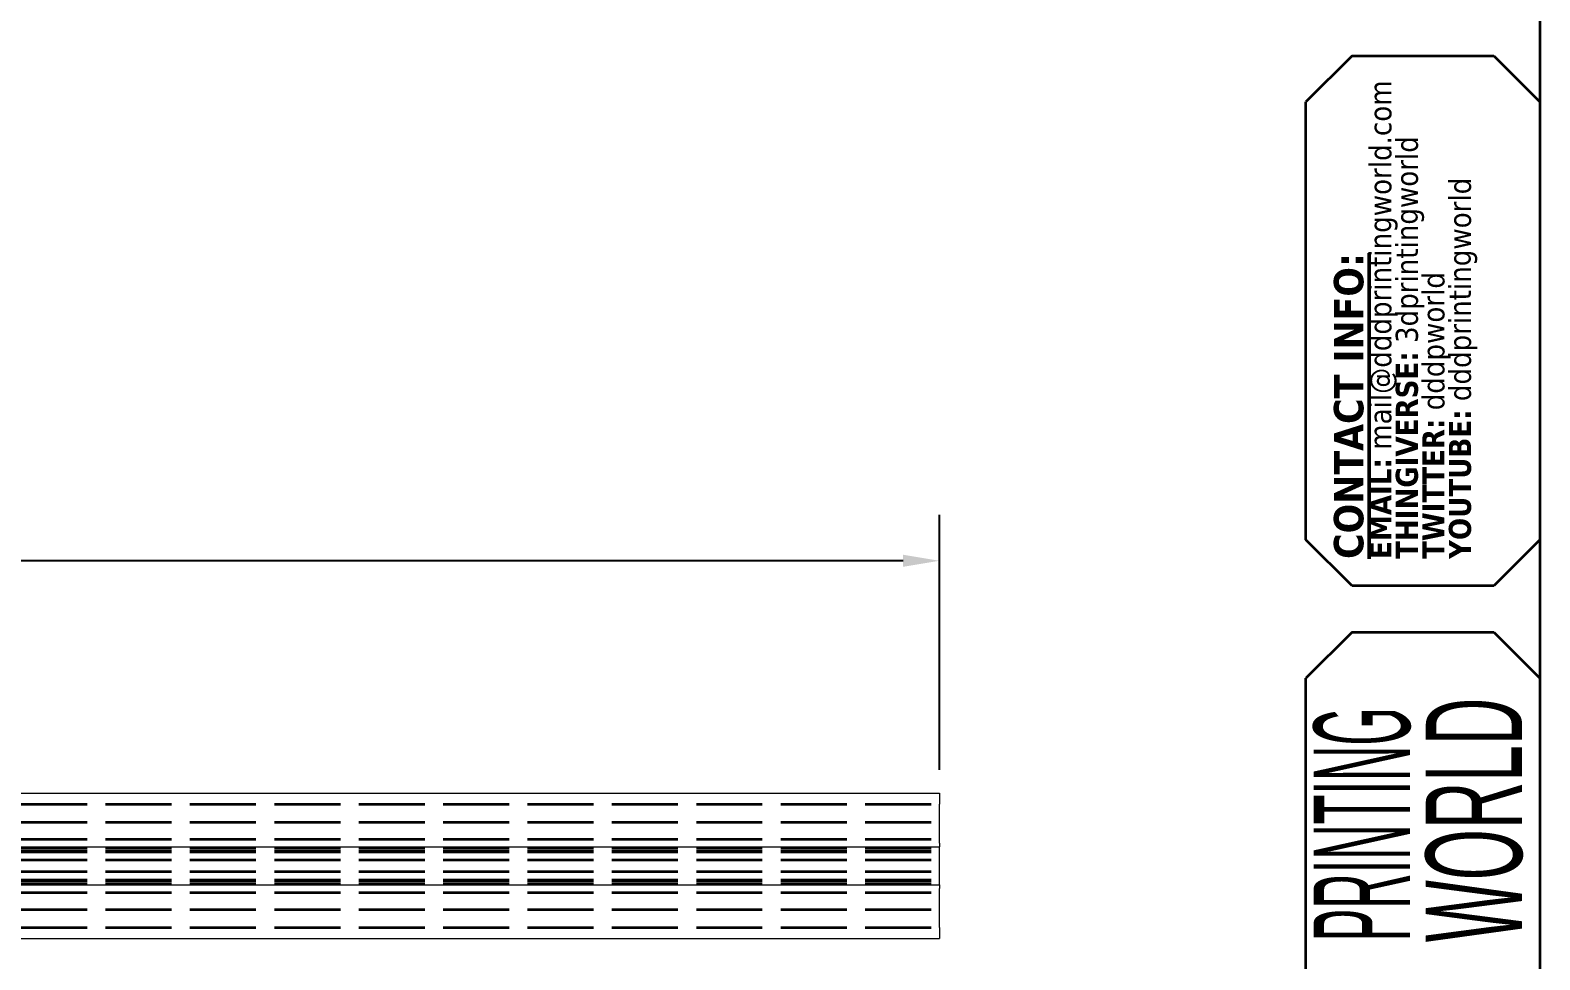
# Model space of a CAD drawing. Header units: inches. Extents: x 1 to 33.8, y 0.5 to 21.5.
# Drawn here: x 25.56 to 33.75, y 10.34 to 15.38 of the extents above; entities that cross this region are included whole.
import ezdxf

# ---------------------------------------------------------------- set-up
doc = ezdxf.new("R2010")
doc.units = ezdxf.units.IN
doc.header["$LTSCALE"] = 2
doc.header["$MEASUREMENT"] = 0
doc.linetypes.add('DASHED', pattern=[0.2067, 0.1654, -0.0413])
doc.layers.get('0').update_dxf_attribs({"lineweight": 25})
for name, color, linetype, lineweight in [('Dimension (ANSI)', 7, 'Continuous', 25), ('Hidden (ANSI)', 8, 'DASHED', 35), ('TITLE', 7, 'Continuous', 35), ('Title (ANSI)', 7, 'Continuous', 50), ('Visible (ANSI)', 7, 'Continuous', 18)]:
    doc.layers.add(name, color=color, linetype=linetype, lineweight=lineweight)
doc.styles.add('Note Text (ANSI)', font='tahoma.ttf')
doc.styles.add('Text Style133', font='tahoma.ttf', dxfattribs={"width": 0.8999999761581421})
doc.styles.add('Text Style260', font='tahomabd.ttf', dxfattribs={"width": 0.8999999761581421})
doc.styles.add('Text Style71', font='tahoma.ttf')
doc.dimstyles.new('Default - mm [in] (ANSI)', dxfattribs={"dimscale": 2, "dimtxt": 0.1000000014901161, "dimasz": 0.09842519462108612, "dimexe": 0.125, "dimexo": 0.063, "dimgap": 0.03149606299212598, "dimtad": 0, "dimtoh": 1, "dimlfac": 25.4, "dimrnd": 1e-08, "dimzin": 4, "dimdsep": 46, "dimtxsty": 'Note Text (ANSI)', "dimcen": 0.09, "dimdle": 0.3937007874015748, "dimclrd": 256, "dimclre": 256, "dimclrt": 256, "dimadec": 1, "dimazin": 1, "dimtfac": 1.200000047683716, "dimtofl": 0, "dimtmove": 0, "dimatfit": 3, "dimfxl": 0, "dimtolj": 1, "dimtzin": 4, "dimlwd": -1, "dimlwe": -1, "dimarcsym": 0})

# ---------------------------------------------------------------- blocks, each defined once
blk = doc.blocks.new('Borders B-Size')
at = {"layer": 'TITLE'}
blk.add_line((16.875, 10.625), (16.875, 0.3750000000000016), dxfattribs=at)
blk = doc.blocks.new('Title Blocks 3DPW')
at = {"layer": 'TITLE'}
for p, q in [((16.12056226283552, 7.656850746068798), (15.99556226283552, 7.5318507460688)), ((16.12056226283552, 7.656850746068798), (16.50460035672961, 7.656850746068798)), ((16.50460035672961, 7.656850746068798), (16.62960035672961, 7.5318507460688)), ((15.99556226283552, 6.344860484856919), (15.99556226283552, 7.5318507460688)), ((16.12056226283552, 6.219860484856918), (15.99556226283552, 6.344860484856919)), ((16.62960035672961, 6.344860484856919), (16.50460035672961, 6.219860484856918)), ((16.50460035672961, 6.219860484856918), (16.12056226283552, 6.219860484856918)), ((16.12056226283552, 6.094860484856919), (15.99556226283552, 5.969860484856918)), ((16.12056226283552, 6.094860484856919), (16.50460035672962, 6.094860484856919)), ((16.50460035672962, 6.094860484856919), (16.62960035672962, 5.969860484856918)), ((15.99556226283551, 3.974009218613861), (15.99556226283552, 5.969860484856918))]:
    blk.add_line(p, q, dxfattribs=at)
at = {"layer": 'TITLE', "color": 7, "style": 'Text Style133', "width": 0.9}
blk.add_attdef('PART_NUMBER_001', (16.56688816874242, 3.073301468613359), '', height=0.1000000031914298, rotation=90, dxfattribs=at)
at = {"layer": 'TITLE', "color": 7, "style": 'Text Style71'}
blk.add_attdef('DESCRIPTION_001', (16.59464474833815, 0.3977102767883904), '', height=0.1399999997747226, rotation=89.99999999998299, dxfattribs=at)
at = {"layer": 'Title (ANSI)', "insert": (16.07112865049924, 6.292925239483381), "char_height": 0.1000000031914298, "width": 2.944852059000032, "attachment_point": 1, "rotation": 90, "line_spacing_factor": 0.7194134593009949, "style": 'Note Text (ANSI)'}
blk.add_mtext('{\\fTahoma|b1|i0|c0|p34;\\H0.8x;\\LCONTACT INFO:\\H1.25x;\\P\\H0.6x;\\lEMAIL:\\fTahoma|b0|i0|c0|p34; mail@dddprintingworld.com\\H1.4679x; \\H0.68124x;\\P\\fTahoma|b1|i0|c0|p34;THINGIVERSE:\\fTahoma|b0|i0|c0|p34; 3dprintingworld\\fTahoma|b1|i0|c0|p34;\\H1.27973x;\\L \\H1.30236x;\\P\\H0.6x;\\lTWITTER:\\fTahoma|b0|i0|c0|p34; dddpworld\\H1.27205x; \\H0.78613x;\\P\\fTahoma|b1|i0|c0|p34;YOUTUBE:\\fTahoma|b0|i0|c0|p34; dddprintingworld\\H1.27174x; }', dxfattribs=at)
at = {"layer": 'Title (ANSI)', "color": 156, "char_height": 0.2610000099722795, "attachment_point": 1, "rotation": 90, "style": 'Note Text (ANSI)'}
for s, insert, width in [('\\fRavie|b0|i0;\\W0.51;\\H0.2610;WORLD', (16.32032026060453, 5.254130256618255), 2.760656313410054), ('\\fRavie|b0|i0;\\W0.38;\\H0.2610;PRINTING', (16.0163752699986, 5.256615040569998), 3.840913131700948)]:
    blk.add_mtext(s, dxfattribs=dict(at, insert=insert, width=width))
at = {"layer": 'Title (ANSI)', "color": 7, "style": 'Text Style260', "width": 0.9}
blk.add_attdef('CUSTOMER_001', (16.23920807644805, 0.3972007583186815), '', height=0.1700000030787911, rotation=90, dxfattribs=at)
blk = doc.blocks.new('*D15')
at = {"layer": 'Defpoints', "color": 0}
for p in [(30.49338281277894, 12.502723157455), (9.036689899393112, 11.24288063776996), (30.49338281277894, 11.24288063776996)]:
    blk.add_point(p, dxfattribs=at)
at = {"layer": 'Dimension (ANSI)'}
for p, q in [((9.036689899393112, 11.36888063776996), (9.036689899393112, 12.752723157455)), ((30.49338281277894, 11.36888063776996), (30.49338281277894, 12.752723157455)), ((9.233540288635284, 12.502723157455), (18.58800795474888, 12.502723157455)), ((30.29653242353676, 12.502723157455), (20.94206475742316, 12.502723157455))]:
    blk.add_line(p, q, dxfattribs=at)
for points in [[(9.233540288635284, 12.53553155566203), (9.233540288635284, 12.46991475924797), (9.036689899393112, 12.502723157455)], [(30.29653242353676, 12.53553155566203), (30.29653242353676, 12.46991475924797), (30.49338281277894, 12.502723157455)]]:
    blk.add_solid(points, dxfattribs=at)
at = {"layer": 'Dimension (ANSI)', "insert": (18.65100008073313, 12.63354921631607), "char_height": 0.2000000029802322, "attachment_point": 1, "style": 'Note Text (ANSI)'}
blk.add_mtext('\\A1;545.00 [21.457 in]', dxfattribs=at)

msp = doc.modelspace()

# ---------------------------------------------------------------- linework, layer by layer
at = {"layer": 'Hidden (ANSI)', "ltscale": 1.08131217956543}
for p, q in [((9.03668989939311, 11.18382551965972), (30.49338281277894, 11.18382551965972)), ((9.03668989939311, 11.08520347241563), (30.49338281277894, 11.08520347241563)), ((9.03668989939311, 10.99307748816366), (30.49338281277894, 10.99307748816366)), ((9.03668989939311, 10.94898350900415), (30.49338281277894, 10.94898350900415)), ((9.03668989939311, 10.93167985036838), (30.49338281277894, 10.93167985036838)), ((9.03668989939311, 10.92536620888108), (30.49338281277894, 10.92536620888108)), ((9.03668989939311, 10.8808324770615), (30.49338281277894, 10.8808324770615)), ((9.03668989939311, 10.81752722367526), (30.49338281277894, 10.81752722367526)), ((9.03668989939311, 10.77299349185568), (30.49338281277894, 10.77299349185568)), ((9.03668989939311, 10.76667985036838), (30.49338281277894, 10.76667985036838)), ((9.03668989939311, 10.74937619173261), (30.49338281277894, 10.74937619173261)), ((9.03668989939311, 10.70528221257311), (30.49338281277894, 10.70528221257311)), ((9.03668989939311, 10.61315622832114), (30.49338281277894, 10.61315622832114)), ((9.03668989939311, 10.51453418107704), (30.49338281277894, 10.51453418107704))]:
    msp.add_line(p, q, dxfattribs=at)
at = {"layer": 'Visible (ANSI)'}
for p, q in [((9.03668989939311, 11.24288063776996), (30.49338281277894, 11.24288063776996)), ((30.49338281277894, 11.24288063776996), (30.49338281277894, 11.18382551965972)), ((30.49338281277894, 10.972723157455), (30.49338281277894, 11.18382551965972)), ((30.49338281277894, 10.972723157455), (30.49338281277894, 10.952723157455)), ((9.03668989939311, 10.952723157455), (30.49338281277894, 10.952723157455)), ((30.49338281277894, 10.94303494243668), (30.49338281277894, 10.952723157455)), ((30.49338281277894, 10.75532475830009), (30.49338281277894, 10.94303494243668)), ((9.03668989939311, 10.74563654328177), (30.49338281277894, 10.74563654328177)), ((30.49338281277894, 10.74563654328177), (30.49338281277894, 10.75532475830009)), ((30.49338281277894, 10.74563654328177), (30.49338281277894, 10.72563654328177)), ((30.49338281277894, 10.51453418107704), (30.49338281277894, 10.72563654328177)), ((30.49338281277894, 10.51453418107704), (30.49338281277894, 10.45547906296681)), ((9.03668989939311, 10.45547906296681), (30.49338281277894, 10.45547906296681))]:
    msp.add_line(p, q, dxfattribs=at)

# ---------------------------------------------------------------- block references
at = {"xscale": 2, "yscale": 2, "zscale": 2}
for name, p in [('Borders B-Size', (0, 0)), ('Title Blocks 3DPW', (0.4907992865407513, -0.07301843722772211))]:
    msp.add_blockref(name, p, dxfattribs=at)

# ---------------------------------------------------------------- dimensions: what is measured, and where the dimension line sits
at = {"layer": 'Dimension (ANSI)'}
dim = msp.add_linear_dim(base=(30.49338281277894, 12.502723157455), p1=(9.036689899393112, 11.24288063776996), p2=(30.49338281277894, 11.24288063776996), angle=180, dimstyle='Default - mm [in] (ANSI)', override={"dimgap": 0.03149606299212598, "dimtoh": 0, "dimdec": 2, "dimlfac": 25.4, "dimtol": 0, "dimlim": 0, "dimtp": 0, "dimtm": -0, "dimtdec": 2, "dimatfit": 1}, dxfattribs=at)
dim.commit()
dim.dimension.update_dxf_attribs({"geometry": '*D15', "text_midpoint": (19.76503635608602, 12.502723157455), "dimtype": 160})

doc.saveas('drawing.dxf')
